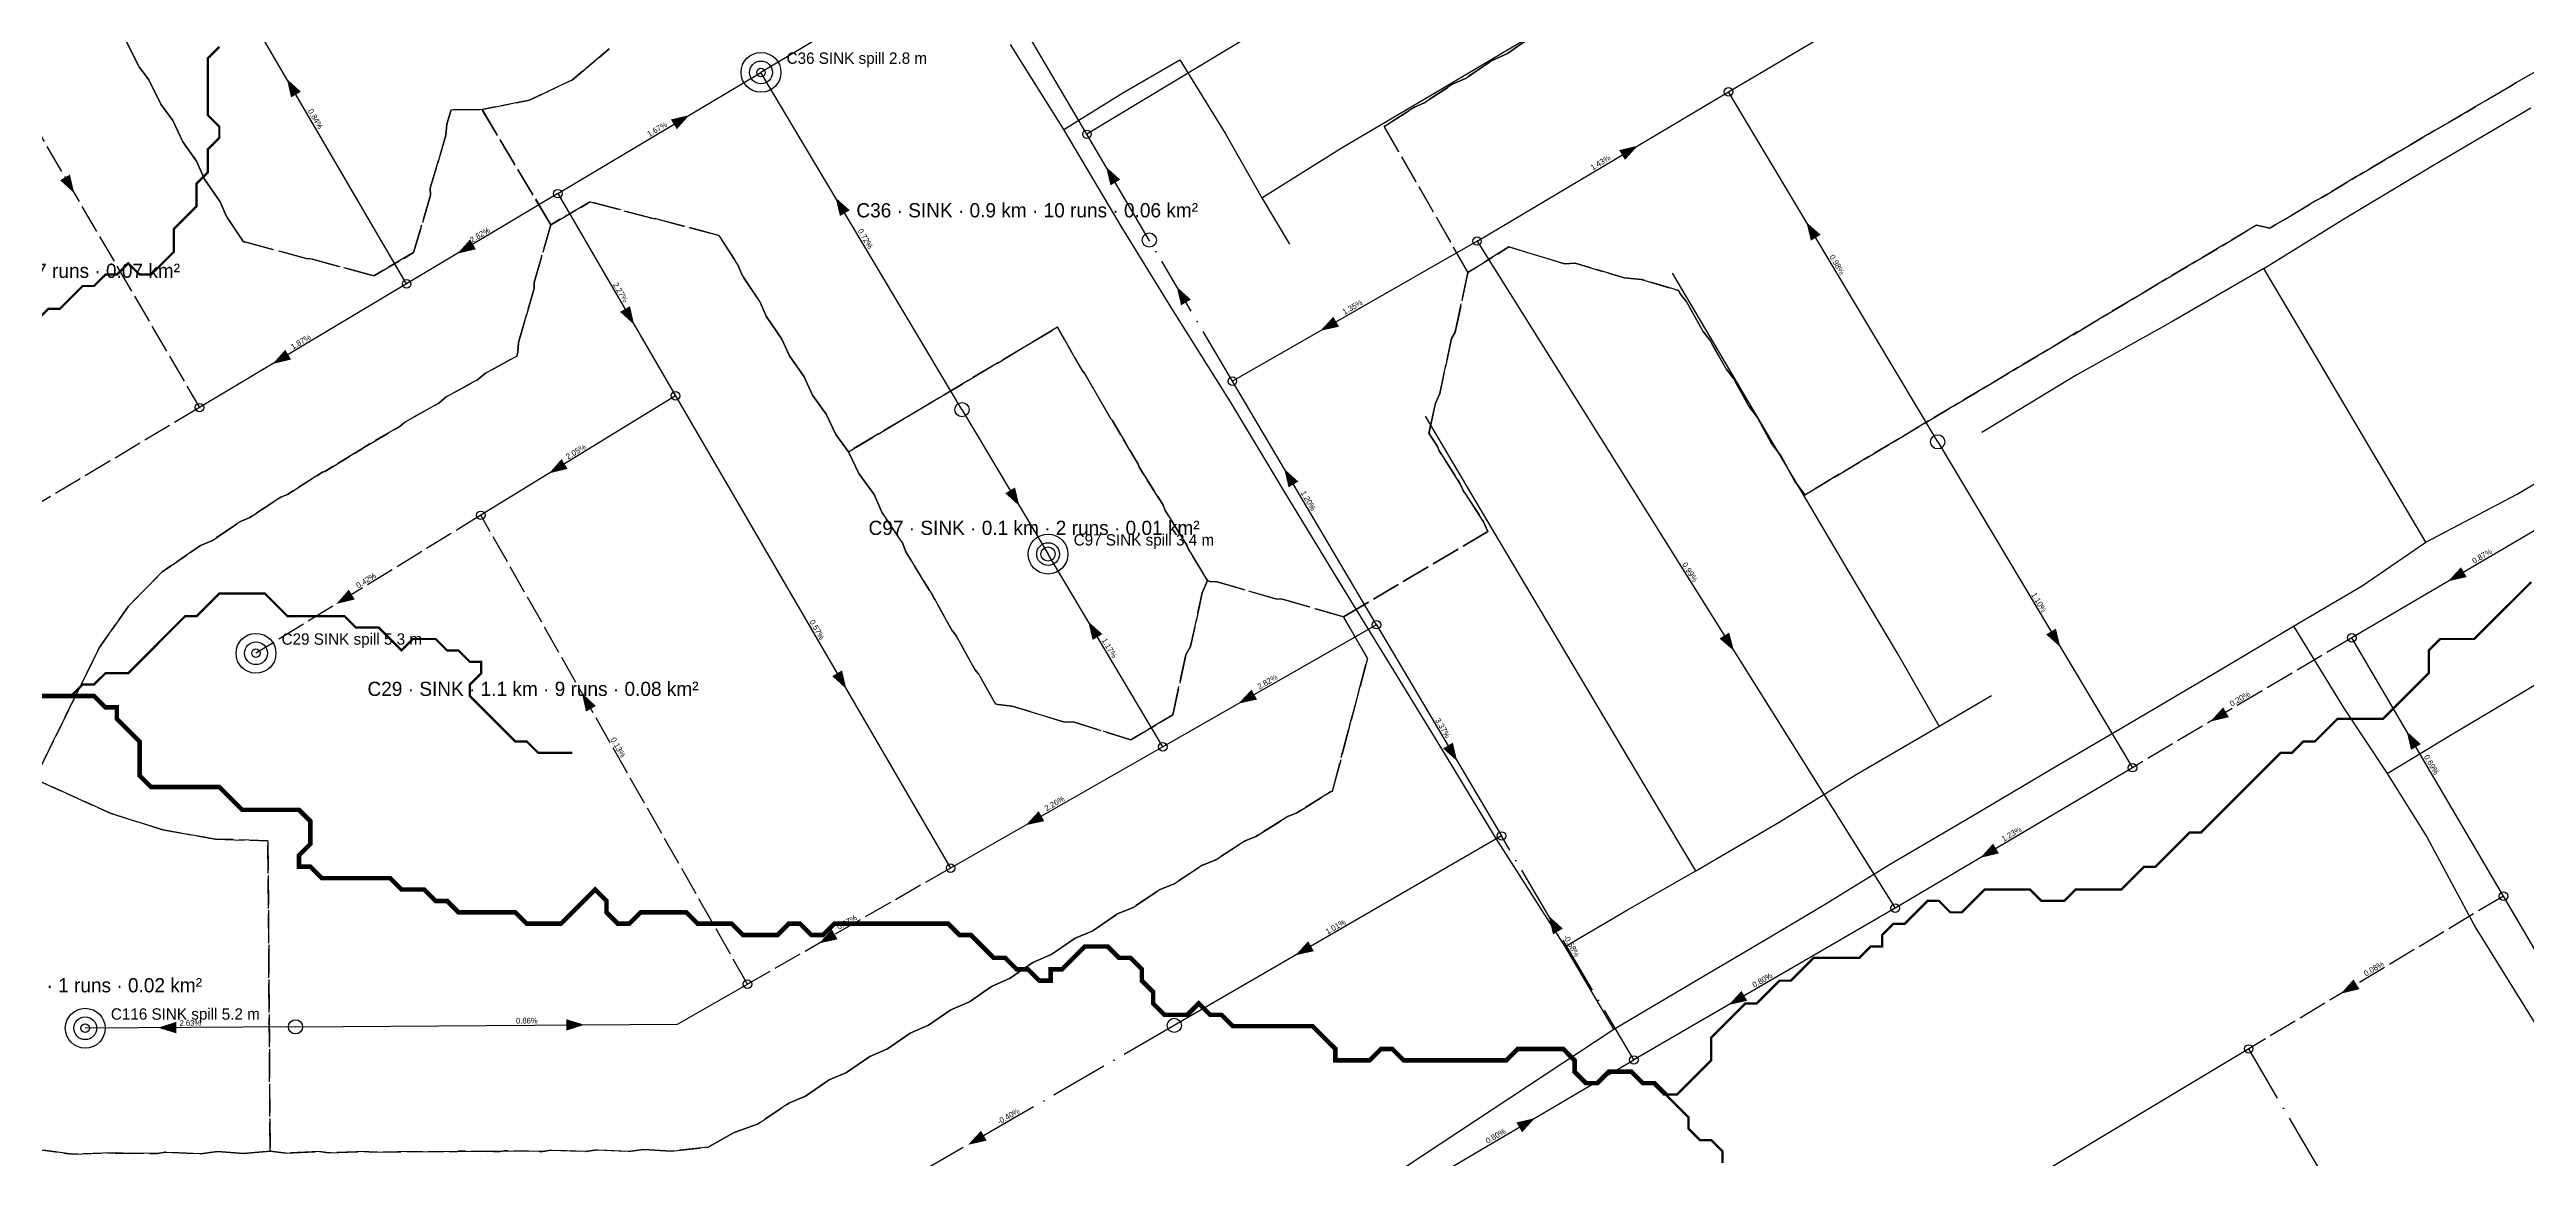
# Model space of a CAD drawing. Header units: metres. Extents: x 442821 to 452274, y 2561971 to 2571293.
# Drawn here: x 444804 to 445674, y 2566022 to 2566411 of the extents above; entities that cross this region are included whole.
import ezdxf
from ezdxf.enums import TextEntityAlignment as Align

# ---------------------------------------------------------------- set-up
doc = ezdxf.new("R2010")
doc.units = ezdxf.units.M
doc.header["$LTSCALE"] = 8
doc.linetypes.add('DASHDOT', pattern=[3.556, 2.54, -0.508, 0, -0.508])
doc.linetypes.add('DASHED', pattern=[1.524, 1.27, -0.254])
for name, color, linetype in [('A_ARROWS', 7, 'Continuous'), ('A_BUILT_2006', 252, 'Continuous'), ('A_CATCH_LABEL', 7, 'Continuous'), ('A_CATCHMENTS', 7, 'Continuous'), ('A_GRADIENT', 8, 'Continuous'), ('A_JUNCTIONS', 8, 'Continuous'), ('A_OUTLET_LABEL', 7, 'Continuous'), ('A_OUTLETS', 7, 'Continuous'), ('A_RUNS', 7, 'Continuous'), ('A_STREAMS', 5, 'Continuous')]:
    doc.layers.add(name, color=color, linetype=linetype)

msp = doc.modelspace()

# ---------------------------------------------------------------- linework, layer by layer
at = {"layer": 'A_ARROWS', "color": 1}
for points in [[(444886.89, 2566400.9), (444891.85, 2566396.38), (444888.39, 2566394.36)], [(445144.25, 2566250.76), (445139.26, 2566255.24), (445142.69, 2566257.28)], [(445646.08, 2566224.32), (445650.59, 2566229.28), (445652.61, 2566225.83)], [(445168.39, 2566210.24), (445173.39, 2566205.77), (445169.95, 2566203.72)], [(445509.9, 2566201.19), (445504.9, 2566205.66), (445508.33, 2566207.71)], [(445395.26, 2566199.85), (445390.17, 2566204.21), (445393.56, 2566206.33)], [(445562.58, 2566175.05), (445567.07, 2566180.03), (445569.11, 2566176.59)], [(445631.54, 2566171.63), (445636.51, 2566167.12), (445633.06, 2566165.09)], [(445298.03, 2566161.09), (445293.05, 2566165.58), (445296.5, 2566167.61)], [(445481.78, 2566127.17), (445486.27, 2566132.16), (445488.31, 2566128.72)], [(445330.14, 2566106.8), (445335.12, 2566102.31), (445331.68, 2566100.27)], [(445241.13, 2566092.89), (445245.67, 2566097.82), (445247.67, 2566094.36)], [(445393.36, 2566075.46), (445397.89, 2566080.41), (445399.9, 2566076.95)], [(445608.42, 2566079.43), (445612.88, 2566084.44), (445614.94, 2566081.01)], [(445325.33, 2566035.68), (445320.82, 2566030.72), (445318.79, 2566034.16)], [(445126.19, 2566026.31), (445130.73, 2566031.25), (445132.73, 2566027.79)]]:
    msp.add_solid(points, dxfattribs=at)
at = {"layer": 'A_ARROWS', "color": 3}
for points in [[(445028.35, 2566388.16), (445023.88, 2566383.16), (445021.83, 2566386.59)], [(445174.69, 2566369.98), (445179.66, 2566365.47), (445176.22, 2566363.45)], [(445079.65, 2566359.19), (445084.64, 2566354.72), (445081.2, 2566352.67)], [(445199.5, 2566327.84), (445204.47, 2566323.34), (445201.03, 2566321.31)], [(445249.95, 2566312.36), (445254.51, 2566317.27), (445256.5, 2566313.8)], [(445237.25, 2566263.86), (445242.23, 2566259.37), (445238.79, 2566257.34)], [(444841.64, 2566067.46), (444848.03, 2566069.5), (444848.05, 2566065.5)]]:
    msp.add_solid(points, dxfattribs=at)
at = {"layer": 'A_ARROWS', "color": 2}
for points in [[(445361.45, 2566377.38), (445356.97, 2566372.39), (445354.92, 2566375.83)], [(444812.21, 2566360.73), (444807.25, 2566365.25), (444810.71, 2566367.26)], [(445420.69, 2566350.55), (445425.69, 2566346.08), (445422.25, 2566344.03)], [(444946.8, 2566339.46), (444951.27, 2566344.46), (444953.32, 2566341.02)], [(444881.88, 2566300.69), (444886.35, 2566305.69), (444888.4, 2566302.26)]]:
    msp.add_solid(points, dxfattribs=at)
at = {"layer": 'A_ARROWS', "color": 4}
for points in [[(445008.92, 2566314.47), (445003.97, 2566318.99), (445007.43, 2566321.01)], [(444979, 2566262.23), (444983.41, 2566267.29), (444985.5, 2566263.88)], [(444904.25, 2566216.34), (444908.66, 2566221.39), (444910.75, 2566217.98)], [(445083.44, 2566186.48), (445078.49, 2566191), (445081.95, 2566193.02)], [(444990.55, 2566185.1), (444995.45, 2566180.52), (444991.97, 2566178.55)], [(445221.17, 2566181.35), (445225.74, 2566186.27), (445227.72, 2566182.79)], [(445146.43, 2566138.62), (445150.99, 2566143.53), (445152.98, 2566140.06)], [(445073.8, 2566097.09), (445078.36, 2566102), (445080.35, 2566098.53)], [(444991.46, 2566068.49), (444985.08, 2566066.45), (444985.05, 2566070.45)]]:
    msp.add_solid(points, dxfattribs=at)
at = {"layer": 'A_BUILT_2006', "color": 252}
for points in [[(445159.82, 2566383.04), (445141.15, 2566413.01)], [(445180.53, 2566396.02), (445200.62, 2566407.52)], [(445200.62, 2566407.52), (445216.64, 2566381.54)], [(445291, 2566396.43), (445322.6, 2566415.13)], [(445159.82, 2566383.04), (445180.53, 2566396.02)], [(445257.6, 2566376.79), (445291, 2566396.43)], [(445641.96, 2566371.11), (445675.18, 2566390.7)], [(445180.01, 2566349.07), (445159.82, 2566383.04)], [(445216.64, 2566381.54), (445229.37, 2566359.11)], [(445229.37, 2566359.11), (445257.6, 2566376.79)], [(445609.1, 2566351.51), (445641.96, 2566371.11)], [(445229.37, 2566359.11), (445239.07, 2566342.78)], [(445197.75, 2566320.16), (445180.01, 2566349.07)], [(445581.35, 2566334.19), (445609.1, 2566351.51)], [(445388.35, 2566307.7), (445373.64, 2566332.57)], [(445581.35, 2566334.19), (445548.77, 2566315.36)], [(445597.76, 2566306.64), (445581.35, 2566334.19)], [(445218.38, 2566287.43), (445197.75, 2566320.16)], [(445548.77, 2566315.36), (445515.72, 2566296.88)], [(445401.57, 2566285.36), (445388.35, 2566307.7)], [(445617.96, 2566272.48), (445597.76, 2566306.64)], [(445515.72, 2566296.88), (445482.37, 2566276.56)], [(445237.23, 2566255.96), (445218.38, 2566287.43)], [(445416.87, 2566259.5), (445401.57, 2566285.36)], [(445306.19, 2566249.71), (445286.83, 2566282.32)], [(445638.3, 2566238.11), (445617.96, 2566272.48)], [(445670.42, 2566254.96), (445694.44, 2566269.36)], [(445435.75, 2566227.58), (445416.87, 2566259.5)], [(445256.59, 2566224.27), (445237.23, 2566255.96)], [(445638.3, 2566238.11), (445670.42, 2566254.96)], [(445322.53, 2566222.27), (445306.19, 2566249.71)], [(445615.89, 2566222.76), (445638.3, 2566238.11)], [(445276.73, 2566191.44), (445256.59, 2566224.27)], [(445452.75, 2566198.84), (445435.75, 2566227.58)], [(445338.81, 2566194.88), (445322.53, 2566222.27)], [(445591.82, 2566208.52), (445615.89, 2566222.76)], [(445565.41, 2566192.92), (445591.82, 2566208.52)], [(445591.82, 2566208.52), (445609.47, 2566179.8)], [(445467.28, 2566173.39), (445452.75, 2566198.84)], [(445293.94, 2566163.39), (445276.73, 2566191.44)], [(445353.08, 2566170.88), (445338.81, 2566194.88)], [(445532.02, 2566173.18), (445565.41, 2566192.92)], [(445672.7, 2566185.6), (445687.1, 2566194.23)], [(445467.28, 2566173.39), (445485.66, 2566184.16)], [(445646.34, 2566169.92), (445672.7, 2566185.6)], [(445438.2, 2566156.42), (445467.28, 2566173.39)], [(445506.64, 2566158.27), (445532.02, 2566173.18)], [(445609.47, 2566179.8), (445624.68, 2566156.83)], [(445311.49, 2566134.27), (445293.94, 2566163.39)], [(445367.01, 2566147.45), (445353.08, 2566170.88)], [(445624.68, 2566156.83), (445646.34, 2566169.92)], [(445411.08, 2566139.67), (445438.2, 2566156.42)], [(445479.06, 2566141.95), (445506.64, 2566158.27)], [(445624.68, 2566156.83), (445638.78, 2566134.34)], [(445381.79, 2566122.58), (445367.01, 2566147.45)], [(445381.79, 2566122.58), (445411.08, 2566139.67)], [(445450.47, 2566125.11), (445479.06, 2566141.95)], [(445324.37, 2566114.1), (445311.49, 2566134.27)], [(445638.78, 2566134.34), (445655.89, 2566102.44)], [(445357.85, 2566108.93), (445381.79, 2566122.58)], [(445426.14, 2566110.15), (445450.47, 2566125.11)], [(445335.94, 2566095.97), (445324.37, 2566114.1)], [(445335.94, 2566095.97), (445357.85, 2566108.93)], [(445403.65, 2566096.87), (445426.14, 2566110.15)], [(445655.89, 2566102.44), (445676.61, 2566069.04)], [(445353.06, 2566067), (445335.94, 2566095.97)], [(445380.01, 2566082.91), (445403.65, 2566096.87)], [(445353.06, 2566067), (445380.01, 2566082.91)], [(444422.44, 2563343.67), (444425.81, 2563359.7), (444354.25, 2563402.28), (444079.07, 2562950.56), (443944.47, 2563054.62), (443895.55, 2563534.89), (443894.21, 2564981.63), (443353.42, 2565026.28), (443356.77, 2565236.27), (445139.69, 2565926.07), (445353.06, 2566067)]]:
    msp.add_lwpolyline(points, dxfattribs=at)
at = {"layer": 'A_CATCHMENTS', "color": 3, "linetype": 'DASHED'}
msp.add_lwpolyline([(445323.94, 2566415.52), (445315.65, 2566409.83), (445310.29, 2566407.33), (445300.94, 2566401.06), (445296.66, 2566399.13), (445286.22, 2566392.31), (445283.03, 2566390.91), (445272.41, 2566384.16), (445301.81, 2566332.83), (445297.33, 2566311.88), (445296.05, 2566309.68), (445291.9, 2566290.34), (445290.28, 2566286.54), (445288.11, 2566276.41), (445291.06, 2566271.67), (445291.68, 2566270.23), (445299.11, 2566258.58), (445300.24, 2566256.04), (445307.16, 2566245.49), (445308.82, 2566241.86), (445258.1, 2566211.87), (445236.2, 2566218.16), (445234.64, 2566218.09), (445213.7, 2566224.11), (445211.18, 2566224.3), (445210.31, 2566224.56), (445203.52, 2566235.69), (445203, 2566237.04), (445195.42, 2566249.21), (445194.59, 2566251.31), (445186.27, 2566264.4), (445185.91, 2566265.43), (445176.83, 2566280.92), (445176.36, 2566281.43), (445167.11, 2566297.45), (445166.28, 2566298.36), (445157.6, 2566313.58), (445084.16, 2566269.82), (445079.7, 2566275.97), (445076.39, 2566283.03), (445071.58, 2566289.76), (445068.61, 2566296.23), (445063.46, 2566303.55), (445060.82, 2566309.43), (445055.23, 2566317.53), (445053.02, 2566322.62), (445046.91, 2566331.71), (445046.91, 2566331.71), (445045.2, 2566335.8), (445038.62, 2566345.89), (445038.6, 2566345.89), (445016.38, 2566351.76), (445015.97, 2566351.73), (444993.5, 2566357.66), (444979.63, 2566349.59), (444955.46, 2566390.07), (444972.15, 2566393.41), (444987.24, 2566400.56), (445000.14, 2566411.38)], dxfattribs=at)
at = {"layer": 'A_CATCHMENTS', "color": 2, "linetype": 'DASHED'}
for points in [[(445680.9, 2566405.75), (445670.03, 2566399.55), (445667.93, 2566398.18), (445655.71, 2566391.12), (445654.95, 2566390.62), (445641.99, 2566383.03), (445641.37, 2566382.71), (445628.49, 2566375.07), (445627.04, 2566374.31), (445615.2, 2566367.23), (445613.94, 2566366.57), (445601.95, 2566359.32), (445599.77, 2566358.16), (445588.69, 2566351.42), (445585.6, 2566349.76), (445583.47, 2566348.46), (445578.74, 2566349.45), (445420.14, 2566254.72), (445416.48, 2566259.58), (445411.82, 2566268.29), (445408.47, 2566272.7), (445403.5, 2566281.86), (445400.46, 2566285.82), (445395.18, 2566295.43), (445392.45, 2566298.94), (445386.85, 2566308.99), (445384.45, 2566312.06), (445378.53, 2566322.56), (445376.45, 2566325.19), (445375.71, 2566326.48), (445375.71, 2566326.48), (445362.78, 2566330.38), (445356.65, 2566330.92), (445339.47, 2566336.1), (445335.71, 2566335.93), (445316.17, 2566341.82), (445301.81, 2566332.83), (445272.41, 2566384.16), (445283.03, 2566390.91), (445286.22, 2566392.31), (445296.66, 2566399.13), (445300.94, 2566401.06), (445310.29, 2566407.33), (445315.65, 2566409.83), (445323.94, 2566415.52)], [(444830.07, 2566414.84), (444835.02, 2566405.1), (444838.46, 2566400.57), (444842.67, 2566391.94), (444846.82, 2566386.28), (444850.33, 2566378.8), (444855.17, 2566371.98), (444858.01, 2566365.67), (444863.5, 2566357.67), (444865.71, 2566352.55), (444871.64, 2566343.62), (444872.19, 2566343.58), (444894.09, 2566337.67), (444894.98, 2566337.72), (444917.43, 2566331.66), (444931.43, 2566339.83), (444937.37, 2566360.03), (444937.27, 2566362.42), (444942.78, 2566381.14), (444943.11, 2566385), (444944.59, 2566390.05), (444955.46, 2566390.07), (444979.63, 2566349.59), (444973.73, 2566329.32), (444973.83, 2566327.19), (444968.3, 2566308.24), (444968.02, 2566304.79), (444967.64, 2566303.48), (444956.74, 2566297.44), (444954.04, 2566295.2), (444942.84, 2566289.09), (444940.28, 2566286.93), (444928.37, 2566280.26), (444926.75, 2566278.87), (444913.92, 2566271.38), (444913.47, 2566270.98), (444900.27, 2566262.95), (444899.4, 2566262.62), (444887.12, 2566254.84), (444884.84, 2566253.93), (444873.95, 2566246.76), (444870.58, 2566245.34), (444860.76, 2566238.72), (444856.6, 2566236.91), (444843.12, 2566227.63), (444831.26, 2566215.64), (444821.03, 2566200.93), (444798.29, 2566154.91)]]:
    msp.add_lwpolyline(points, dxfattribs=at)
at = {"layer": 'A_CATCHMENTS', "color": 1, "linetype": 'DASHED'}
for points in [[(445000.14, 2566411.38), (444987.24, 2566400.56), (444972.15, 2566393.41), (444955.46, 2566390.07), (444944.59, 2566390.05), (444943.11, 2566385), (444942.78, 2566381.14), (444937.27, 2566362.42), (444937.37, 2566360.03), (444931.43, 2566339.83), (444917.43, 2566331.66), (444894.98, 2566337.72), (444894.09, 2566337.67), (444872.19, 2566343.58), (444871.64, 2566343.62), (444865.71, 2566352.55), (444863.5, 2566357.67), (444858.01, 2566365.67), (444855.17, 2566371.98), (444850.33, 2566378.8), (444846.82, 2566386.28), (444842.67, 2566391.94), (444842.67, 2566391.94), (444838.46, 2566400.57), (444835.02, 2566405.1), (444830.07, 2566414.84)], [(444796.48, 2566025.06), (444811.52, 2566023.02), (444825.63, 2566023.52), (444826.55, 2566023.36), (444841.58, 2566023.31), (444844.1, 2566023.73), (444856.62, 2566023.2), (444862.56, 2566023.96), (444871.65, 2566023.22), (444881.03, 2566024.06), (444886.68, 2566023.38), (444898.39, 2566023.96), (444901.71, 2566023.52), (444914.64, 2566023.99), (444916.74, 2566023.68), (444930.89, 2566023.99), (444931.77, 2566023.85), (444946.8, 2566023.98), (444947.14, 2566024.04), (444961.83, 2566023.96), (444963.39, 2566024.22), (444976.86, 2566023.96), (444979.64, 2566024.38), (444991.9, 2566023.98), (444995.89, 2566024.53), (445006.93, 2566024.02), (445012.14, 2566024.66), (445021.96, 2566024.07), (445034.91, 2566025.49), (445044.08, 2566030.68), (445052.27, 2566033.57), (445063.28, 2566040.96), (445069.07, 2566043.46), (445077.43, 2566049.12), (445083.47, 2566051.74), (445091.68, 2566057.33), (445097.86, 2566060.02), (445105.92, 2566065.53), (445112.25, 2566068.3), (445120.17, 2566073.73), (445126.65, 2566076.57), (445134.41, 2566081.93), (445141.04, 2566084.85), (445148.96, 2566090.34), (445155.42, 2566093.14), (445163.85, 2566098.9), (445169.81, 2566101.43), (445178.75, 2566107.46), (445184.19, 2566109.73), (445193.65, 2566116.01), (445198.57, 2566118.03), (445208.55, 2566124.56), (445212.95, 2566126.33), (445223.49, 2566133.13), (445227.33, 2566134.64), (445238.49, 2566141.72), (445241.7, 2566142.95), (445253.49, 2566150.31), (445254.19, 2566150.57), (445260.2, 2566173.38), (445260.24, 2566173.44), (445266.5, 2566197.18), (445258.1, 2566211.87), (445308.82, 2566241.86), (445307.16, 2566245.49), (445300.24, 2566256.04), (445299.11, 2566258.58), (445291.68, 2566270.23), (445291.06, 2566271.67), (445288.11, 2566276.41), (445290.28, 2566286.54), (445291.9, 2566290.34), (445296.05, 2566309.68), (445297.33, 2566311.88), (445301.81, 2566332.83), (445316.17, 2566341.82), (445335.71, 2566335.93), (445339.47, 2566336.1), (445356.65, 2566330.92), (445362.78, 2566330.38), (445375.71, 2566326.48), (445376.45, 2566325.19), (445378.53, 2566322.56), (445384.45, 2566312.06), (445386.85, 2566308.99), (445392.45, 2566298.94), (445395.18, 2566295.43), (445400.46, 2566285.82), (445403.5, 2566281.86), (445408.47, 2566272.7), (445411.82, 2566268.29), (445416.48, 2566259.58), (445420.14, 2566254.72), (445578.74, 2566349.45), (445583.47, 2566348.46), (445585.6, 2566349.76), (445588.69, 2566351.42), (445599.77, 2566358.16), (445601.95, 2566359.32), (445613.94, 2566366.57), (445615.2, 2566367.23), (445627.04, 2566374.31), (445628.49, 2566375.07), (445641.37, 2566382.71), (445641.99, 2566383.03), (445654.95, 2566390.62), (445655.71, 2566391.12), (445667.93, 2566398.18), (445670.03, 2566399.55), (445680.9, 2566405.75)]]:
    msp.add_lwpolyline(points, dxfattribs=at)
at = {"layer": 'A_CATCHMENTS', "color": 4, "linetype": 'DASHED'}
msp.add_lwpolyline([(444976.86, 2566023.96), (444963.39, 2566024.22), (444961.83, 2566023.96), (444947.14, 2566024.04), (444946.8, 2566023.98), (444931.77, 2566023.85), (444930.89, 2566023.99), (444916.74, 2566023.68), (444914.64, 2566023.99), (444901.71, 2566023.52), (444898.39, 2566023.96), (444886.68, 2566023.38), (444881.03, 2566024.06), (444880.27, 2566133.12), (444861.8, 2566133.77), (444843.31, 2566137.01), (444824.81, 2566142.84), (444798.29, 2566154.91), (444821.03, 2566200.93), (444831.26, 2566215.64), (444843.12, 2566227.63), (444856.6, 2566236.91), (444860.76, 2566238.72), (444870.58, 2566245.34), (444873.95, 2566246.76), (444884.84, 2566253.93), (444887.12, 2566254.84), (444899.4, 2566262.62), (444900.27, 2566262.95), (444913.47, 2566270.98), (444913.92, 2566271.38), (444926.75, 2566278.87), (444928.37, 2566280.26), (444940.28, 2566286.93), (444942.84, 2566289.09), (444954.04, 2566295.2), (444956.74, 2566297.44), (444967.64, 2566303.48), (444968.02, 2566304.79), (444968.3, 2566308.24), (444973.83, 2566327.19), (444973.73, 2566329.32), (444979.63, 2566349.59), (444993.5, 2566357.66), (445015.97, 2566351.73), (445016.38, 2566351.76), (445038.6, 2566345.89), (445038.62, 2566345.89), (445045.2, 2566335.8), (445046.91, 2566331.71), (445053.02, 2566322.62), (445055.23, 2566317.53), (445060.82, 2566309.43), (445063.46, 2566303.55), (445068.61, 2566296.23), (445071.58, 2566289.76), (445076.39, 2566283.03), (445079.7, 2566275.97), (445084.16, 2566269.82), (445087.82, 2566262.18), (445093.24, 2566254.84), (445095.99, 2566248.42), (445103.13, 2566237.8), (445104.29, 2566234.73), (445112.64, 2566221.07), (445112.95, 2566220.72), (445120.48, 2566207.12), (445121.89, 2566205.4), (445128.61, 2566193.34), (445129.88, 2566191.81), (445135.79, 2566181.27), (445136.71, 2566180.98), (445141.68, 2566180.5), (445160.03, 2566174.8), (445163.1, 2566174.91), (445183.35, 2566168.63), (445198.15, 2566177.45), (445202.68, 2566198.49), (445204.39, 2566201.36), (445208.46, 2566220.28), (445210.31, 2566224.56), (445211.18, 2566224.3), (445213.7, 2566224.11), (445234.64, 2566218.09), (445236.2, 2566218.16), (445258.1, 2566211.87), (445266.5, 2566197.18), (445260.24, 2566173.44), (445260.2, 2566173.38), (445254.19, 2566150.57), (445253.49, 2566150.31), (445241.7, 2566142.95), (445238.49, 2566141.72), (445227.33, 2566134.64), (445223.49, 2566133.13), (445212.95, 2566126.33), (445208.55, 2566124.56), (445198.57, 2566118.03), (445193.65, 2566116.01), (445184.19, 2566109.73), (445178.75, 2566107.46), (445169.81, 2566101.43), (445163.85, 2566098.9), (445155.42, 2566093.14), (445148.96, 2566090.34), (445141.04, 2566084.85), (445134.41, 2566081.93), (445126.65, 2566076.57), (445120.17, 2566073.73), (445112.25, 2566068.3), (445105.92, 2566065.53), (445097.86, 2566060.02), (445091.68, 2566057.33), (445083.47, 2566051.74), (445077.43, 2566049.12), (445069.07, 2566043.46), (445063.28, 2566040.96), (445052.27, 2566033.57), (445044.08, 2566030.68), (445034.91, 2566025.49), (445021.96, 2566024.07), (445012.14, 2566024.66), (445006.93, 2566024.02), (444995.89, 2566024.53), (444991.9, 2566023.98), (444979.64, 2566024.38), (444976.86, 2566023.96)], close=True, dxfattribs=at)
at = {"layer": 'A_CATCHMENTS', "color": 1, "linetype": 'DASHED'}
msp.add_lwpolyline([(445160.03, 2566174.8), (445141.68, 2566180.5), (445136.71, 2566180.98), (445135.79, 2566181.27), (445129.88, 2566191.81), (445128.61, 2566193.34), (445121.89, 2566205.4), (445120.48, 2566207.12), (445112.95, 2566220.72), (445112.64, 2566221.07), (445104.29, 2566234.73), (445103.13, 2566237.8), (445095.99, 2566248.42), (445093.24, 2566254.84), (445087.82, 2566262.18), (445084.16, 2566269.82), (445157.6, 2566313.58), (445166.28, 2566298.36), (445167.11, 2566297.45), (445176.36, 2566281.43), (445176.83, 2566280.92), (445185.91, 2566265.43), (445186.27, 2566264.4), (445194.59, 2566251.31), (445195.42, 2566249.21), (445203, 2566237.04), (445203.52, 2566235.69), (445210.31, 2566224.56), (445208.46, 2566220.28), (445204.39, 2566201.36), (445202.68, 2566198.49), (445198.15, 2566177.45), (445183.35, 2566168.63), (445163.1, 2566174.91), (445160.03, 2566174.8)], close=True, dxfattribs=at)
at = {"layer": 'A_CATCHMENTS', "color": 3, "linetype": 'DASHED'}
msp.add_lwpolyline([(444871.65, 2566023.22), (444862.56, 2566023.96), (444856.62, 2566023.2), (444844.1, 2566023.73), (444841.58, 2566023.31), (444826.55, 2566023.36), (444825.63, 2566023.52), (444811.52, 2566023.02), (444796.48, 2566025.06), (444781.43, 2566029.65), (444766.37, 2566036.81), (444751.3, 2566046.54), (444736.21, 2566058.83), (444721.12, 2566073.68), (444706.02, 2566091.1), (444697.88, 2566101.87), (444769.81, 2566150.06), (444798.29, 2566154.91), (444824.81, 2566142.84), (444843.31, 2566137.01), (444861.8, 2566133.77), (444880.27, 2566133.12), (444881.03, 2566024.06), (444871.65, 2566023.22)], close=True, dxfattribs=at)
at = {"layer": 'A_JUNCTIONS'}
for centre in [(445053.46, 2566403.15), (445393.35, 2566396.31), (445167.97, 2566381.4), (444982.1, 2566360.54), (445304.99, 2566343.89), (444928.99, 2566328.83), (445219.04, 2566294.65), (444856.2, 2566285.36), (445023.45, 2566289.52), (444955.05, 2566247.53), (445269.66, 2566209.07), (444876.06, 2566199.04), (445612.26, 2566204.48), (445194.64, 2566166.18), (445535.21, 2566158.83), (445313.56, 2566134.84), (445120.08, 2566123.55), (445451.9, 2566109.47), (445665.53, 2566113.72), (445048.74, 2566082.76), (444816.09, 2566067.28), (445576.06, 2566060), (445360.1, 2566056.14)]:
    msp.add_circle(centre, 1.5, dxfattribs=at)
at = {"layer": 'A_JUNCTIONS', "color": 30}
for centre in [(445189.86, 2566344.22), (445124.05, 2566284.67), (445466.81, 2566273.33), (445154.3, 2566233.89), (444889.96, 2566067.79), (445198.62, 2566068.26)]:
    msp.add_circle(centre, 2.5, dxfattribs=at)
at = {"layer": 'A_OUTLETS', "color": 1}
for centre, radius in [((445053.46, 2566403.15), 7), ((445053.46, 2566403.15), 4), ((445154.3, 2566233.89), 7), ((445154.3, 2566233.89), 4), ((444876.06, 2566199.04), 7), ((444876.06, 2566199.04), 4), ((444816.09, 2566067.28), 7), ((444816.09, 2566067.28), 4)]:
    msp.add_circle(centre, radius, dxfattribs=at)
at = {"layer": 'A_RUNS', "color": 2, "linetype": 'DASHED'}
for points in [[(444741.18, 2566482.43), (444856.2, 2566285.36)], [(444856.2, 2566285.36), (444780.81, 2566240.33), (444734.56, 2566319.66)]]:
    msp.add_lwpolyline(points, dxfattribs=at)
at = {"layer": 'A_RUNS', "color": 3}
for points in [[(445317.85, 2566471.82), (445167.97, 2566381.4)], [(445128.69, 2566448.08), (445053.46, 2566403.15)], [(445167.97, 2566381.4), (445128.69, 2566448.08)], [(444982.1, 2566360.54), (445053.46, 2566403.15)], [(445124.05, 2566284.67), (445053.46, 2566403.15)], [(445189.86, 2566344.22), (445167.97, 2566381.4)], [(445304.99, 2566343.89), (445219.04, 2566294.65)], [(445269.66, 2566209.07), (445219.04, 2566294.65)], [(444889.96, 2566067.79), (444816.09, 2566067.28)]]:
    msp.add_lwpolyline(points, dxfattribs=at)
at = {"layer": 'A_RUNS', "color": 1}
for points in [[(444928.99, 2566328.83), (444862.19, 2566443.19)], [(445304.99, 2566343.89), (445451.9, 2566109.47)], [(445124.05, 2566284.67), (445154.3, 2566233.89)], [(445466.81, 2566273.33), (445535.21, 2566158.83)], [(445705.45, 2566259.14), (445612.26, 2566204.48)], [(445194.64, 2566166.18), (445154.3, 2566233.89)], [(445269.66, 2566209.07), (445313.56, 2566134.84)], [(445665.53, 2566113.72), (445612.26, 2566204.48)], [(445535.21, 2566158.83), (445451.9, 2566109.47)], [(445313.56, 2566134.84), (445198.62, 2566068.26)], [(445720.56, 2566019.99), (445665.53, 2566113.72)], [(445451.9, 2566109.47), (445360.1, 2566056.14)], [(445576.06, 2566060), (445412.99, 2565962.08)], [(445264.54, 2565999.93), (445360.1, 2566056.14)]]:
    msp.add_lwpolyline(points, dxfattribs=at)
at = {"layer": 'A_RUNS', "color": 2}
for points in [[(445393.35, 2566396.31), (445450.55, 2566430.24)], [(445304.99, 2566343.89), (445393.35, 2566396.31)], [(445466.81, 2566273.33), (445393.35, 2566396.31)], [(444982.1, 2566360.54), (444928.99, 2566328.83)], [(444928.99, 2566328.83), (444856.2, 2566285.36)]]:
    msp.add_lwpolyline(points, dxfattribs=at)
at = {"layer": 'A_RUNS', "color": 4}
for points in [[(444982.1, 2566360.54), (445023.45, 2566289.52)], [(445023.45, 2566289.52), (444955.05, 2566247.53)], [(445023.45, 2566289.52), (445120.08, 2566123.55)], [(445269.66, 2566209.07), (445194.64, 2566166.18)], [(445194.64, 2566166.18), (445120.08, 2566123.55)], [(444889.96, 2566067.79), (445024.18, 2566068.72), (445048.74, 2566082.76)]]:
    msp.add_lwpolyline(points, dxfattribs=at)
at = {"layer": 'A_RUNS', "color": 3, "linetype": 'DASHDOT'}
msp.add_lwpolyline([(445219.04, 2566294.65), (445189.86, 2566344.22)], dxfattribs=at)
at = {"layer": 'A_RUNS', "color": 4, "linetype": 'DASHED'}
for points in [[(444955.05, 2566247.53), (444876.06, 2566199.04)], [(445048.74, 2566082.76), (444955.05, 2566247.53)], [(445120.08, 2566123.55), (445048.74, 2566082.76)]]:
    msp.add_lwpolyline(points, dxfattribs=at)
at = {"layer": 'A_RUNS', "color": 1, "linetype": 'DASHED'}
for points in [[(445612.26, 2566204.48), (445535.21, 2566158.83)], [(445665.53, 2566113.72), (445576.06, 2566060)]]:
    msp.add_lwpolyline(points, dxfattribs=at)
at = {"layer": 'A_RUNS', "color": 1, "linetype": 'DASHDOT'}
for points in [[(445360.1, 2566056.14), (445313.56, 2566134.84)], [(445198.62, 2566068.26), (445083.68, 2566001.69)], [(445644.19, 2565944.38), (445576.06, 2566060)]]:
    msp.add_lwpolyline(points, dxfattribs=at)
at = {"layer": 'A_STREAMS', "color": 5}
for points, const_width in [([(444863.18, 2566412.12), (444859.18, 2566408.12), (444859.18, 2566404.12), (444859.18, 2566400.11), (444859.18, 2566396.11), (444859.18, 2566392.11), (444859.18, 2566388.11), (444863.18, 2566384.11), (444863.18, 2566380.11), (444859.18, 2566376.11), (444859.18, 2566372.1), (444859.18, 2566368.1), (444855.18, 2566364.1), (444855.18, 2566360.1), (444855.18, 2566356.1), (444851.18, 2566352.1), (444847.18, 2566348.1), (444847.18, 2566344.09), (444847.18, 2566340.09), (444843.18, 2566336.09), (444839.18, 2566332.09), (444835.18, 2566332.09), (444831.18, 2566336.09), (444827.18, 2566332.09), (444823.18, 2566332.09), (444819.17, 2566328.09), (444815.17, 2566328.09), (444811.17, 2566324.09), (444807.17, 2566320.09), (444803.17, 2566320.09), (444799.17, 2566316.08)], 0.8), ([(445675.29, 2566224.05), (445671.29, 2566220.05), (445667.29, 2566216.05), (445663.29, 2566212.05), (445659.29, 2566208.05), (445655.29, 2566204.05), (445651.29, 2566204.05), (445647.29, 2566204.05), (445643.29, 2566204.05), (445639.29, 2566200.04), (445639.29, 2566196.04), (445639.29, 2566192.04), (445635.29, 2566188.04), (445631.29, 2566184.04), (445627.29, 2566180.04), (445623.29, 2566176.04), (445619.29, 2566176.04), (445615.28, 2566176.04), (445611.28, 2566176.04), (445607.28, 2566176.04), (445603.28, 2566172.03), (445599.28, 2566168.03), (445595.28, 2566168.03), (445591.28, 2566164.03), (445587.28, 2566164.03), (445583.28, 2566160.03), (445579.28, 2566156.03), (445575.28, 2566152.03), (445571.28, 2566148.03), (445567.28, 2566144.02), (445563.28, 2566140.02), (445559.28, 2566136.02), (445555.28, 2566136.02), (445551.28, 2566132.02), (445547.28, 2566128.02), (445543.27, 2566124.02), (445539.27, 2566124.02), (445535.27, 2566120.02), (445531.27, 2566116.02), (445527.27, 2566116.02), (445523.27, 2566116.02), (445519.27, 2566116.02), (445515.27, 2566116.02), (445511.27, 2566112.01), (445507.27, 2566112.01), (445503.27, 2566112.01), (445499.27, 2566116.02), (445495.27, 2566116.02), (445491.27, 2566116.02), (445487.27, 2566116.02), (445483.27, 2566116.02), (445479.27, 2566112.01), (445475.27, 2566108.01), (445471.26, 2566108.01), (445467.26, 2566112.01), (445463.26, 2566112.01), (445459.26, 2566108.01), (445455.26, 2566104.01), (445451.26, 2566104.01), (445447.26, 2566100.01), (445447.26, 2566096.01), (445443.26, 2566096.01), (445439.26, 2566092.01), (445435.26, 2566092.01), (445431.26, 2566092.01), (445427.26, 2566092.01), (445423.26, 2566092.01), (445419.26, 2566088.01), (445415.26, 2566084), (445411.26, 2566084), (445407.26, 2566080), (445403.26, 2566076), (445399.25, 2566076), (445395.25, 2566072), (445391.25, 2566068), (445387.25, 2566064), (445387.25, 2566060), (445387.25, 2566055.99), (445383.25, 2566051.99), (445379.25, 2566047.99), (445375.25, 2566043.99), (445371.25, 2566043.99)], 0.8), ([(444987.2, 2566164.03), (444983.2, 2566164.03), (444979.2, 2566164.03), (444975.2, 2566164.03), (444971.2, 2566168.03), (444967.2, 2566168.03), (444963.19, 2566172.03), (444959.19, 2566176.04), (444955.19, 2566180.04), (444951.19, 2566184.04), (444951.19, 2566188.04), (444955.19, 2566192.04), (444955.19, 2566196.04), (444951.19, 2566196.04), (444947.19, 2566200.04), (444943.19, 2566200.04), (444939.19, 2566204.05), (444935.19, 2566204.05), (444931.19, 2566204.05), (444927.19, 2566200.04), (444923.19, 2566204.05), (444919.19, 2566208.05), (444915.19, 2566208.05), (444911.19, 2566208.05), (444907.19, 2566212.05), (444903.19, 2566212.05), (444899.19, 2566212.05), (444895.19, 2566212.05), (444891.18, 2566212.05), (444887.18, 2566212.05), (444883.18, 2566216.05), (444879.18, 2566220.05), (444875.18, 2566220.05), (444871.18, 2566220.05), (444867.18, 2566220.05), (444863.18, 2566220.05), (444859.18, 2566216.05), (444855.18, 2566212.05), (444851.18, 2566212.05), (444847.18, 2566208.05), (444843.18, 2566204.05), (444839.18, 2566200.04), (444835.18, 2566196.04), (444831.18, 2566192.04), (444827.18, 2566192.04), (444823.18, 2566192.04), (444819.17, 2566188.04), (444815.17, 2566188.04), (444811.17, 2566184.04)], 0.8), ([(444811.17, 2566184.04), (444807.17, 2566184.04), (444803.17, 2566184.04), (444799.17, 2566184.04)], 1.6), ([(445371.25, 2566043.99), (445367.25, 2566047.99), (445363.25, 2566047.99), (445359.25, 2566051.99), (445355.25, 2566051.99), (445351.25, 2566051.99), (445347.25, 2566047.99), (445343.25, 2566047.99), (445339.25, 2566051.99), (445339.25, 2566055.99), (445335.25, 2566060), (445331.25, 2566060), (445327.25, 2566060), (445323.24, 2566060), (445319.24, 2566060), (445315.24, 2566055.99), (445311.24, 2566055.99), (445307.24, 2566055.99), (445303.24, 2566055.99), (445299.24, 2566055.99), (445295.24, 2566055.99), (445291.24, 2566055.99), (445287.24, 2566055.99), (445283.24, 2566055.99), (445279.24, 2566055.99), (445275.24, 2566060), (445271.24, 2566060), (445267.24, 2566055.99), (445263.24, 2566055.99), (445259.24, 2566055.99), (445255.24, 2566055.99), (445255.24, 2566060), (445251.23, 2566064), (445247.23, 2566068), (445243.23, 2566068), (445239.23, 2566068), (445235.23, 2566068), (445231.23, 2566068), (445227.23, 2566068), (445223.23, 2566068), (445219.23, 2566068), (445215.23, 2566072), (445211.23, 2566072), (445207.23, 2566076), (445203.23, 2566072), (445199.23, 2566072), (445195.23, 2566072), (445191.23, 2566076), (445191.23, 2566080), (445187.23, 2566084), (445187.23, 2566088.01), (445183.23, 2566092.01), (445179.22, 2566092.01), (445175.22, 2566096.01), (445171.22, 2566096.01), (445167.22, 2566096.01), (445163.22, 2566092.01), (445159.22, 2566088.01), (445155.22, 2566088.01), (445155.22, 2566084), (445151.22, 2566084), (445147.22, 2566088.01), (445143.22, 2566088.01), (445139.22, 2566092.01), (445135.22, 2566092.01), (445131.22, 2566096.01), (445127.22, 2566100.01), (445123.22, 2566100.01), (445119.22, 2566104.01), (445115.22, 2566104.01), (445111.22, 2566104.01), (445107.21, 2566104.01), (445103.21, 2566104.01), (445099.21, 2566104.01), (445095.21, 2566104.01), (445091.21, 2566104.01), (445087.21, 2566104.01), (445083.21, 2566104.01), (445079.21, 2566104.01), (445075.21, 2566100.01), (445071.21, 2566100.01), (445067.21, 2566104.01), (445063.21, 2566104.01), (445059.21, 2566100.01), (445055.21, 2566100.01), (445051.21, 2566100.01), (445047.21, 2566100.01), (445043.21, 2566104.01), (445039.21, 2566104.01), (445035.2, 2566104.01), (445031.2, 2566104.01), (445027.2, 2566108.01), (445023.2, 2566108.01), (445019.2, 2566108.01), (445015.2, 2566108.01), (445011.2, 2566108.01), (445007.2, 2566104.01), (445003.2, 2566104.01), (444999.2, 2566108.01), (444999.2, 2566112.01), (444995.2, 2566116.02), (444991.2, 2566112.01), (444987.2, 2566108.01), (444983.2, 2566104.01), (444979.2, 2566104.01), (444975.2, 2566104.01), (444971.2, 2566104.01), (444967.2, 2566108.01), (444963.19, 2566108.01), (444959.19, 2566108.01), (444955.19, 2566108.01), (444951.19, 2566108.01), (444947.19, 2566108.01), (444943.19, 2566112.01), (444939.19, 2566112.01), (444935.19, 2566116.02), (444931.19, 2566116.02), (444927.19, 2566116.02), (444923.19, 2566120.02), (444919.19, 2566120.02), (444915.19, 2566120.02), (444911.19, 2566120.02), (444907.19, 2566120.02), (444903.19, 2566120.02), (444899.19, 2566120.02), (444895.19, 2566124.02), (444891.18, 2566124.02), (444891.18, 2566128.02), (444895.19, 2566132.02), (444895.19, 2566136.02), (444895.19, 2566140.02), (444891.18, 2566144.02), (444887.18, 2566144.02), (444883.18, 2566144.02), (444879.18, 2566144.02), (444875.18, 2566144.02), (444871.18, 2566144.02), (444867.18, 2566148.03), (444863.18, 2566152.03), (444859.18, 2566152.03), (444855.18, 2566152.03), (444851.18, 2566152.03), (444847.18, 2566152.03), (444843.18, 2566152.03), (444839.18, 2566152.03), (444835.18, 2566156.03), (444835.18, 2566160.03), (444835.18, 2566164.03), (444835.18, 2566168.03), (444831.18, 2566172.03), (444827.18, 2566176.04), (444827.18, 2566180.04), (444823.18, 2566180.04), (444819.17, 2566184.04), (444815.17, 2566184.04), (444811.17, 2566184.04)], 1.6), ([(445391.25, 2566019.98), (445391.25, 2566023.98), (445387.25, 2566027.98), (445383.25, 2566027.98), (445379.25, 2566031.99), (445379.25, 2566035.99), (445375.25, 2566039.99), (445371.25, 2566043.99)], 0.8)]:
    msp.add_lwpolyline(points, dxfattribs=dict(at, const_width=const_width))

# ---------------------------------------------------------------- texts
at = {"layer": 'A_CATCH_LABEL', "color": 3}
for s, p in [('C36 · SINK · 0.9 km · 10 runs · 0.06 km²', (445146.98, 2566354.71)), ('C116 · SINK · 0.1 km · 1 runs · 0.02 km²', (444797.1, 2566082.39))]:
    msp.add_text(s, height=5, dxfattribs=at).set_placement(p, align=Align.MIDDLE_CENTER)
at = {"layer": 'A_CATCH_LABEL', "color": 2}
msp.add_text('C40 · SINK · 0.8 km · 7 runs · 0.07 km²', height=5, dxfattribs=at).set_placement((444791.24, 2566333.45), align=Align.MIDDLE_CENTER)
at = {"layer": 'A_CATCH_LABEL', "color": 1}
msp.add_text('C97 · SINK · 0.1 km · 2 runs · 0.01 km²', height=5, dxfattribs=at).set_placement((445149.39, 2566243.11), align=Align.MIDDLE_CENTER)
at = {"layer": 'A_CATCH_LABEL', "color": 4}
msp.add_text('C29 · SINK · 1.1 km · 9 runs · 0.08 km²', height=5, dxfattribs=at).set_placement((444973.38, 2566186.54), align=Align.MIDDLE_CENTER)
at = {"layer": 'A_GRADIENT', "color": 1}
for s, rotation, p in [('0.84%', 300.29127, (444895.59, 2566386.01)), ('0.87%', 30.39634, (445658.85, 2566231.81)), ('0.99%', -57.92496, (445378.44, 2566226.68)), ('1.10%', -59.14897, (445501.01, 2566216.08)), ('1.17%', 300.78672, (445174.47, 2566200.03)), ('0.20%', 30.64517, (445573.73, 2566181.65)), ('3.37%', -59.39968, (445291.61, 2566171.95)), ('0.69%', 300.41485, (445638.9, 2566159.1)), ('1.23%', 30.64632, (445493.55, 2566134.15)), ('1.01%', 30.0798, (445256.09, 2566101.55)), ('-0.58%', 300.60032, (445336.83, 2566095.49)), ('0.80%', 30.15512, (445406, 2566082.8)), ('0.08%', 30.98217, (445620.8, 2566086.86)), ('-0.40%', 30.0798, (445141.15, 2566034.97)), ('0.80%', 30.46306, (445312.32, 2566028.04))]:
    msp.add_text(s, height=2, rotation=rotation, dxfattribs=at).set_placement(p, align=Align.BOTTOM_CENTER)
at = {"layer": 'A_GRADIENT', "color": 3}
for s, rotation, p in [('1.67%', 30.84394, (445017.78, 2566381.84)), ('0.72%', 300.78672, (445088.75, 2566343.91)), ('1.35%', 29.80631, (445262.02, 2566319.27)), ('1.20%', 300.60032, (445244.35, 2566251.86)), ('2.63%', 0.39582, (444853.03, 2566067.54))]:
    msp.add_text(s, height=2, rotation=rotation, dxfattribs=at).set_placement(p, align=Align.BOTTOM_CENTER)
at = {"layer": 'A_GRADIENT', "color": 2}
for s, rotation, p in [('1.43%', 30.67662, (445349.17, 2566370.1)), ('2.82%', 30.84394, (444955.55, 2566344.68)), ('0.98%', 300.85103, (445430.08, 2566334.82)), ('1.87%', 30.84394, (444892.6, 2566307.09))]:
    msp.add_text(s, height=2, rotation=rotation, dxfattribs=at).set_placement(p, align=Align.BOTTOM_CENTER)
at = {"layer": 'A_GRADIENT', "color": 4}
for s, rotation, p in [('2.27%', -59.79124, (445002.77, 2566325.03)), ('2.05%', 31.54553, (444989.25, 2566268.52)), ('0.42%', 31.54553, (444915.56, 2566223.28)), ('0.57%', -59.79124, (445071.76, 2566206.53)), ('2.82%', 29.75898, (445232.15, 2566187.63)), ('0.13%', 299.62054, (445001.9, 2566165.15)), ('2.26%', 29.75898, (445157.36, 2566144.87)), ('0.37%', 29.75898, (445084.41, 2566103.15)), ('0.86%', 0.39582, (444971.21, 2566068.35))]:
    msp.add_text(s, height=2, rotation=rotation, dxfattribs=at).set_placement(p, align=Align.BOTTOM_CENTER)
at = {"layer": 'A_OUTLET_LABEL', "color": 1}
for s, p in [('C36 SINK spill 2.8 m', (445062.46, 2566406.15)), ('C97 SINK spill 3.4 m', (445163.3, 2566236.89)), ('C29 SINK spill 5.3 m', (444885.06, 2566202.04)), ('C116 SINK spill 5.2 m', (444825.09, 2566070.28))]:
    msp.add_text(s, height=4, dxfattribs=at).set_placement(p)

doc.saveas('drawing.dxf')
